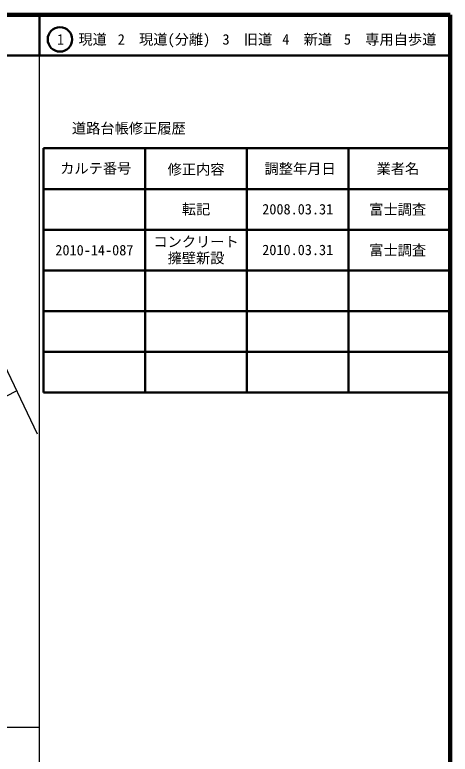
# Model space of a CAD drawing. Units: millimetres on the paper, enlarged 1000 times. Extents: x 40000 to 680000, y 20000 to 380000.
# Drawn here: x 572928 to 680000, y 198357 to 380000 of the extents above; entities that cross this region are included whole.
import ezdxf
from ezdxf.enums import TextEntityAlignment as Align

# ---------------------------------------------------------------- set-up
doc = ezdxf.new("R2010")
doc.units = ezdxf.units.MM
doc.header["$LTSCALE"] = 1000
for name, color, linetype, lineweight in [('M-BGD', 7, 'Continuous', 25), ('M-TTL', 2, 'Continuous', 140), ('M-TTL-BAND', 7, 'Continuous', 25), ('M-TTL-FRAM', 2, 'Continuous', 50), ('M-TTL-LINE', 7, 'Continuous', 50)]:
    doc.layers.add(name, color=color, linetype=linetype, lineweight=lineweight)
doc.layers.add('M-TTL-TXT', color=7, linetype='Continuous')
doc.styles.add('ＭＳ ゴシック', font='')
doc.styles.get('ＭＳ ゴシック').set_extended_font_data('MS Gothic')

msp = doc.modelspace()

# ---------------------------------------------------------------- linework, layer by layer
at = {"layer": 'M-BGD'}
msp.add_line((568340, 298179), (578393, 277029), dxfattribs=at)
msp.add_open_spline([(557853, 277104), (560810, 279684), (563766, 282265), (567074, 284301), (569084, 285538), (571223, 286575), (573363, 287611)], degree=3, knots=[0, 0, 0, 0, 1, 1, 1, 2, 2, 2, 2], dxfattribs=at)
at = {"layer": 'M-TTL'}
for p, q in [((680000, 380000), (40000, 380000)), ((680000, 20000), (680000, 380000))]:
    msp.add_line(p, q, dxfattribs=at)
at = {"layer": 'M-TTL-BAND'}
for p, q in [((579000, 20000), (579000, 370000)), ((40000, 205000), (579000, 205000))]:
    msp.add_line(p, q, dxfattribs=at)
at = {"layer": 'M-TTL-FRAM'}
for p, q in [((580000, 347197), (580000, 287197)), ((580000, 347197), (680000, 347197)), ((580000, 287197), (680000, 287197))]:
    msp.add_line(p, q, dxfattribs=at)
at = {"layer": 'M-TTL-LINE'}
for p, q in [((579000, 380000), (579000, 370000)), ((40000, 370000), (680000, 370000)), ((605000, 347197), (605000, 287197)), ((630000, 347197), (630000, 287197)), ((655000, 347197), (655000, 287197)), ((580000, 337197), (680000, 337197)), ((580000, 327197), (680000, 327197)), ((580000, 317197), (680000, 317197)), ((580000, 307197), (680000, 307197)), ((580000, 297197), (680000, 297197))]:
    msp.add_line(p, q, dxfattribs=at)
msp.add_circle((584031, 373958), 3000, dxfattribs=at)

# ---------------------------------------------------------------- texts
at = {"layer": 'M-TTL-TXT', "style": 'ＭＳ ゴシック'}
for s, p in [('1\u3000現道', (589448, 373958)), ('2\u3000現道(分離)', (609619, 373958)), ('3\u3000旧道', (630121, 373958)), ('4\u3000新道', (644824, 373958)), ('5\u3000専用自歩道', (665228, 373958)), ('道路台帳修正履歴', (600968, 352113)), ('カルテ番号', (592839, 342277)), ('修正内容', (617509, 342023)), ('調整年月日', (643089, 342197)), ('業者名', (667134, 342197)), ('転記', (617500, 332245)), ('2008.03.31', (642500, 332245)), ('富士調査', (667077, 332189)), ('コンクリート', (617500, 324245)), ('2010-14-087', (592500, 322189)), ('2010.03.31', (642500, 322245)), ('富士調査', (667077, 322189)), ('擁壁新設', (617500, 320245))]:
    msp.add_text(s, height=2566, dxfattribs=at).set_placement(p, align=Align.MIDDLE_CENTER)

doc.saveas('drawing.dxf')
